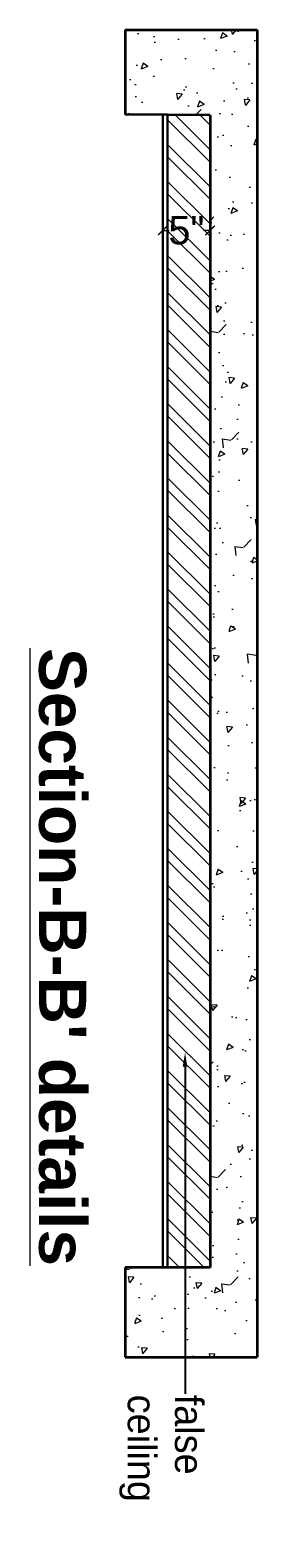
# Model space of a CAD drawing. Header units: inches. Extents: x 3324238 to 135265466, y -1036581 to 20094598.
# Drawn here: x 3355399.8 to 3355423.9, y -520175.2 to -520018 of the extents above; entities that cross this region are included whole.
import ezdxf
from ezdxf import colors
from ezdxf.entities.mleader import LeaderData, LeaderLine
from ezdxf.math import Vec2, Vec3

# ---------------------------------------------------------------- set-up
doc = ezdxf.new("R2010")
doc.units = ezdxf.units.IN
doc.header["$MEASUREMENT"] = 0
doc.header["$PDMODE"] = 3
for name, color, linetype, lineweight in [('dim05', 1, 'Continuous', 13), ('FURNITURE-1', 251, 'Continuous', 5), ('Labelling', 1, 'Continuous', 25), ('Text', 7, 'Continuous', 15), ('wall', 7, 'Continuous', 30)]:
    doc.layers.add(name, color=color, linetype=linetype, lineweight=lineweight)
doc.styles.get("Standard").update_dxf_attribs({"font": 'GOTHIC.TTF'})
doc.styles.add('The Thakors 3 inches', font='arial.ttf', dxfattribs={"height": 3})
doc.dimstyles.new('The Thakors 3 inches', dxfattribs={"dimtxt": 3, "dimasz": 1, "dimexe": 0.17999267578125, "dimexo": 0.0625, "dimgap": 0.089996337890625, "dimtad": 0, "dimzin": 0, "dimdsep": 46, "dimlunit": 4, "dimtxsty": 'The Thakors 3 inches', "dimblk": 'ARCHTICK', "dimcen": 0.089996337890625, "dimclrd": 5, "dimclre": 5, "dimclrt": 1, "dimadec": 0, "dimazin": 0, "dimtfac": 0.79998779296875, "dimtofl": 0, "dimtmove": 1, "dimatfit": 3, "dimfxl": 1, "dimtolj": 1, "dimtzin": 0, "dimlwd": 5, "dimlwe": 13, "dimarcsym": 0})

# ---------------------------------------------------------------- blocks, each defined once
blk = doc.blocks.new('_ArchTick')
at = {"color": 0, "linetype": 'ByBlock', "const_width": 0.15}
blk.add_lwpolyline([(-0.5, -0.5), (0.5, 0.5)], dxfattribs=at)
blk = doc.blocks.new('*D198')
at = {"layer": 'Defpoints', "color": 0, "lineweight": 30, "ltscale": 4, "transparency": 16777216}
for p in [(3355413.899776766, -520039.2963175609), (3355418.899776766, -520039.2963175609), (3355418.899776766, -520039.2963175609)]:
    blk.add_point(p, dxfattribs=at)
at = {"layer": 'dim05', "color": 5, "lineweight": 13, "ltscale": 4, "transparency": 16777216}
for p, q in [((3355413.899776766, -520039.2338175609), (3355413.899776766, -520039.1163248851)), ((3355418.899776766, -520039.2338175609), (3355418.899776766, -520039.1163248851))]:
    blk.add_line(p, q, dxfattribs=at)
at = {"layer": 'dim05', "color": 152, "lineweight": 5, "ltscale": 4, "transparency": 16777216}
for p, q in [((3355413.899776766, -520039.2963175609), (3355414.585701301, -520039.2963175609)), ((3355418.899776766, -520039.2963175609), (3355418.213852231, -520039.2963175609))]:
    blk.add_line(p, q, dxfattribs=at)
at = {"layer": 'dim05', "color": 152, "lineweight": 5, "ltscale": 4, "transparency": 16777216, "rotation": 180}
blk.add_blockref('_ArchTick', (3355413.899776766, -520039.2963175609), dxfattribs=at)
at = {"layer": 'dim05', "color": 152, "lineweight": 5, "ltscale": 4, "transparency": 16777216}
blk.add_blockref('_ArchTick', (3355418.899776766, -520039.2963175609), dxfattribs=at)
at = {"layer": 'dim05', "color": 1, "lineweight": 5, "ltscale": 4, "transparency": 16777216, "insert": (3355416.399776766, -520039.2963175609), "char_height": 3, "attachment_point": 5, "style": 'The Thakors 3 inches'}
blk.add_mtext('\\A1;5"', dxfattribs=at)

msp = doc.modelspace()

# ---------------------------------------------------------------- hatches: boundary and pattern name
at = {"layer": 'FURNITURE-1', "true_color": 0x000000}
h = msp.add_hatch(dxfattribs=at)
h.set_pattern_fill('AR-CONC', color=18, angle=-180)
h.set_pattern_definition([(229.9999999999999, (3874874.694800622, 2832155.953132699), (-7.172601826007535, 0.6275213498259535), [0.7499999999999999, -8.249999999999998]), (175, (3874874.694800622, 2832155.953132699), (1.387513336129998, -7.521921337000118), [0.6, -6.6]), (280.4514444599999, (3874874.097083812, 2832156.005426139), (-5.785088467271121, -6.894399909686292), [0.63740192, -7.01142112]), (226.1842, (3874874.694800622, 2832153.953132699), (-10.67241330671572, 1.655192807930769), [1.125, -12.375]), (276.63563549, (3874873.805433172, 2832154.091065769), (-9.346619456742287, -9.741186007745501), [0.9561034199999997, -10.51713759999999]), (171.18416399, (3874874.694800622, 2832153.953132699), (-9.346619450547735, -9.741186002699898), [0.9, -9.90000001]), (201, (3874873.694800622, 2832154.453132699), (-5.969070521184615, 4.02618890665339), [0.75, -8.25]), (146, (3874873.694800622, 2832154.453132699), (-2.43315331921582, -7.251500450468529), [0.5999999999999999, -6.599999999999999]), (251.4514447399999, (3874873.197378082, 2832154.788648439), (-8.402223767299711, -3.225311528063536), [0.6374019, -7.011421119999999]), (217.5, (3874874.694800622, 2832155.953132699), (-0.1215985531729078, -3.328938538313115), [0, -6.519999999999994, 0, -6.699999999999995, 0, -6.624999999999995]), (187.5, (3874874.694800622, 2832155.953132699), (-2.630695374421487, -3.944117118823601), [0, -3.82, 0, -6.37, 0, -2.525]), (147.4999999999999, (3874876.924800622, 2832155.953132699), (-5.33822436172409, 0.2255487173437994), [0, -2.499999999999999, 0, -7.799999999999997, 0, -10.34999999999999]), (137.5, (3874877.924800622, 2832155.953132699), (-5.831861693423862, -1.001049823323175), [0, -3.249999999999997, 0, -5.179999999999993, 0, -7.349999999999993])])
h.paths.add_polyline_path([(3355418.899776766, -520027.0954276309), (3355418.899776766, -520149.1624334077), (3355409.89942234, -520149.162769204), (3355409.899776766, -520158.6624334045), (3355423.899776766, -520158.6624334045), (3355423.899776766, -520018.0329276328), (3355409.899776766, -520018.0329276328), (3355409.899776766, -520027.0329276319)])
at = {"layer": 'FURNITURE-1', "lineweight": 0}
h = msp.add_hatch(dxfattribs=at)
h.set_pattern_fill('ANSI32', color=6, scale=7.4, angle=89.99999999999999)
h.set_pattern_definition([(135, (3874683.849467136, 2832248.052596828), (-1.96222131779267, -1.962221317792669), []), (135, (3874683.849467136, 2832249.360744371), (-1.96222131779267, -1.962221317792669), [])])
edge = h.paths.add_edge_path()
edge.add_line((3355414.399776766, -520149.1627692045), (3355414.399776766, -520027.0957634281))
edge.add_line((3355418.899776766, -520027.0957634277), (3355414.399776766, -520027.0954276309))
edge.add_line((3355418.899776766, -520149.1627692045), (3355418.899776766, -520027.0957634281))
edge.add_line((3355418.899776766, -520149.1627692045), (3355414.399776766, -520149.194019204))

# ---------------------------------------------------------------- linework, layer by layer
at = {"color": 1, "lineweight": 35}
for p, q in [((3355409.899776766, -520018.0329276328), (3355409.899776766, -520027.0329276328, 3.886597182240946e-08)), ((3355409.899776766, -520018.0329276328), (3355423.899776766, -520018.0329276328)), ((3355423.899776766, -520018.0329276328), (3355423.899776766, -520158.6624334045)), ((3355418.899776766, -520027.0954276309), (3355409.899776766, -520027.0329276319, 3.886597180853167e-08)), ((3355418.899776766, -520027.0954276309), (3355418.899776766, -520149.1624334073)), ((3355418.899776766, -520149.1624334077), (3355409.89942234, -520149.162769204, 4.166207218754169e-08)), ((3355409.89942234, -520149.1627692054, 4.166207222917505e-08), (3355409.899776766, -520158.6624334045, 5.927250292451881e-07)), ((3355409.899776766, -520158.6624334045, 5.927250292451881e-07), (3355423.899776766, -520158.6624334045, 6.142565049725536e-07))]:
    msp.add_line(p, q, dxfattribs=at)
at = {"layer": 'wall', "color": 6, "lineweight": 30, "ltscale": 0.5}
for p, q in [((3355413.899776766, -520027.0954276309), (3355413.899776766, -520149.1624334073)), ((3355414.399776766, -520027.0954276309), (3355414.399776766, -520149.1624334073))]:
    msp.add_line(p, q, dxfattribs=at)
at = {"layer": 'wall', "lineweight": 30}
msp.add_line((3355409.899616048, -520149.6624334073, 5.716864690040281e-07), (3355409.899440982, -520149.6624334138, 5.716864668807265e-07), dxfattribs=at)

# ---------------------------------------------------------------- texts
at = {"layer": 'Text', "insert": (3355403.257553497, -520116.2817349682), "char_height": 4.983365909326501, "attachment_point": 5, "rotation": 270}
msp.add_mtext("\\A1;{\\fArial|b1|i0|c0|p34;\\L\\C1;Section-B-B' details}", dxfattribs=at)

# ---------------------------------------------------------------- dimensions: what is measured, and where the dimension line sits
at = {"layer": 'dim05', "lineweight": 5, "ltscale": 4}
dim = msp.add_linear_dim(base=(3355418.899776766, -520039.2963175609), p1=(3355413.899776766, -520039.2963175609), p2=(3355418.899776766, -520039.2963175609), dimstyle='The Thakors 3 inches', override={"dimtxt": 32, "dimdec": 0, "dimclrd": 152}, dxfattribs=at)
dim.commit()
dim.dimension.update_dxf_attribs({"geometry": '*D198', "text_midpoint": (3355416.399776766, -520039.2963175609)})

# ---------------------------------------------------------------- leaders
at = {"layer": 'Labelling', "lineweight": 5}
ml = msp.add_multileader_mtext('Standard', dxfattribs=at)
ml.set_content('false \\Pceiling', color=256)
ml.set_leader_properties()
ml.build(insert=Vec2(0, 0))
ml.multileader.update_dxf_attribs({"arrow_head_size": 1.5})
ctx = ml.context
ctx.base_point, ctx.char_height, ctx.arrow_head_size, ctx.landing_gap_size, ctx.plane_origin, ctx.plane_x_axis, ctx.plane_y_axis = Vec3(3355416.248785948, -520162.5592053486), 3, 1.5, 0.09, Vec3(3355416.248785948, -520129.9844516343), Vec3(-1.83697019872103e-16, -1), Vec3(1, -1.83697019872103e-16)
notes = []
notes.append((ctx, [(0, (1, 1, 0), (3355416.248785948, -520150.9145112406), (-1.836970198721029e-16, -1), 11.64469410805032, [(0, [(3355416.248785948, -520126.4116771198)], 0, [])])]))
ctx.mtext.insert, ctx.mtext.text_direction, ctx.mtext.rotation, ctx.mtext.flow_direction = Vec3(3355418.183184316, -520162.6492053485), Vec3(-1.83697019872103e-16, -1), 4.71238898038469, 5
for ctx, leaders in notes:
    for number, flags, end, landing, length, lines in leaders:
        leader = LeaderData()
        leader.index, (leader.has_last_leader_line, leader.has_dogleg_vector, leader.attachment_direction) = number, flags
        leader.last_leader_point, leader.dogleg_vector, leader.dogleg_length = Vec3(end), Vec3(landing), length
        for number, points, colour, breaks in lines:
            line = LeaderLine()
            line.index, line.vertices, line.color, line.breaks = number, Vec3.list(points), colors.encode_raw_color(colour), breaks
            leader.lines.append(line)
        ctx.leaders.append(leader)

doc.saveas('drawing.dxf')
